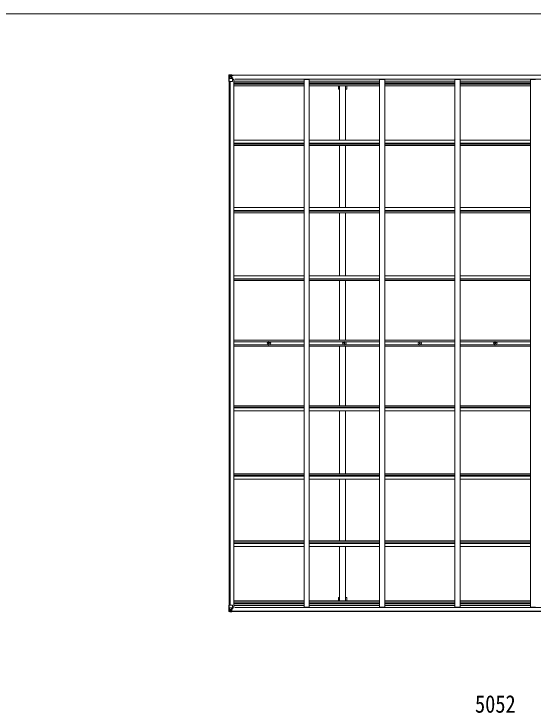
# Model space of a CAD drawing. Units: millimetres at full size; details may follow other scales. Extents: x -9783 to 9892, y -6828 to 6752.
# Drawn here: x 36 to 4962, y 111 to 6752 of the extents above; entities that cross this region are included whole.
import ezdxf
from ezdxf.enums import TextEntityAlignment as Align

# ---------------------------------------------------------------- set-up
doc = ezdxf.new("R2010")
doc.units = ezdxf.units.MM
doc.header["$LTSCALE"] = 35
for name, color, linetype, lineweight in [('0-1_本体', 4, 'Continuous', 9), ('0-2_部品', 7, 'Continuous', 9), ('0-3_ELV2', 4, 'Continuous', 9), ('0-A_寸法', 6, 'Continuous', 9), ('F-0_240', 7, 'Continuous', 9)]:
    doc.layers.add(name, color=color, linetype=linetype, lineweight=lineweight)
doc.styles.add('ＭＳ ゴシック', font='')
doc.styles.get('ＭＳ ゴシック').set_extended_font_data('MS Gothic')

msp = doc.modelspace()

# ---------------------------------------------------------------- linework, layer by layer
at = {"layer": '0-1_本体'}
for p, q in [((2078.08, 1136.26), (2078.08, 6111.3)), ((2087.91, 1136.26), (2087.91, 6111.3)), ((2099.58, 6172.07), (7108.58, 6172.07)), ((2099.58, 6169.64), (7108.58, 6169.64)), ((2123.08, 6129.76), (2110.08, 6129.76)), ((2123.08, 1117.8), (2123.08, 6129.76)), ((2123.08, 6114.81), (2789.08, 6114.81)), ((7076.08, 6133.09), (2132.08, 6133.09)), ((2789.08, 1117.8), (2789.08, 6129.76)), ((2789.08, 6129.76), (2839.08, 6129.76)), ((2839.08, 1117.8), (2839.08, 6129.76)), ((2839.08, 6114.81), (3505.08, 6114.81)), ((3505.08, 1117.8), (3505.08, 6129.76)), ((3505.08, 6129.76), (3555.08, 6129.76)), ((3555.08, 1117.8), (3555.08, 6129.76)), ((3555.08, 6114.81), (4221.08, 6114.81)), ((4221.08, 1117.8), (4221.08, 6129.76)), ((4221.08, 6129.76), (4271.08, 6129.76)), ((4271.08, 1117.8), (4271.08, 6129.76)), ((4271.08, 6114.81), (4937.08, 6114.81)), ((4937.08, 1117.8), (4937.08, 6129.76)), ((4937.08, 6129.76), (4987.08, 6129.76)), ((2123.08, 6098.86), (2789.08, 6098.86)), ((2123.08, 6095.07), (2789.08, 6095.07)), ((2123.08, 6083.73), (2789.08, 6083.73)), ((2123.08, 6070.9), (2789.08, 6070.9)), ((2839.08, 6098.86), (3505.08, 6098.86)), ((2839.08, 6095.07), (3505.08, 6095.07)), ((2839.08, 6083.73), (3505.08, 6083.73)), ((2839.08, 6070.9), (3505.08, 6070.9)), ((3126.58, 5553.43), (3126.58, 6070.9)), ((3181.58, 5553.43), (3181.58, 6070.9)), ((3193.58, 6038.07), (3193.58, 6070.9)), ((3555.08, 6098.86), (4221.08, 6098.86)), ((3555.08, 6095.07), (4221.08, 6095.07)), ((3555.08, 6083.73), (4221.08, 6083.73)), ((3555.08, 6070.9), (4221.08, 6070.9)), ((4271.08, 6098.86), (4937.08, 6098.86)), ((4271.08, 6095.07), (4937.08, 6095.07)), ((4271.08, 6083.73), (4937.08, 6083.73)), ((4271.08, 6070.9), (4937.08, 6070.9)), ((3193.58, 6038.07), (3181.58, 6038.07)), ((2123.08, 5553.43), (2789.08, 5553.43)), ((2123.08, 5524.47), (2789.08, 5524.47)), ((2123.08, 5514.31), (2789.08, 5514.31)), ((2839.08, 5553.43), (3505.08, 5553.43)), ((2839.08, 5524.47), (3505.08, 5524.47)), ((2839.08, 5514.31), (3505.08, 5514.31)), ((3555.08, 5553.43), (4221.08, 5553.43)), ((3555.08, 5524.47), (4221.08, 5524.47)), ((3555.08, 5514.31), (4221.08, 5514.31)), ((4271.08, 5553.43), (4937.08, 5553.43)), ((4271.08, 5524.47), (4937.08, 5524.47)), ((4271.08, 5514.31), (4937.08, 5514.31)), ((2123.08, 5501.48), (2789.08, 5501.48)), ((2839.08, 5501.48), (3505.08, 5501.48)), ((3126.58, 5501.48), (3126.58, 4914.49)), ((3181.58, 5501.48), (3181.58, 4914.49)), ((3555.08, 5501.48), (4221.08, 5501.48)), ((4271.08, 5501.48), (4937.08, 5501.48)), ((2123.08, 4914.49), (2789.08, 4914.49)), ((2839.08, 4914.49), (3505.08, 4914.49)), ((3555.08, 4914.49), (4221.08, 4914.49)), ((4271.08, 4914.49), (4937.08, 4914.49)), ((2123.07, 4877.25), (2789.07, 4877.25)), ((2123.08, 4885.16), (2789.08, 4885.16)), ((2123.08, 4864.32), (2789.08, 4864.32)), ((2839.07, 4877.25), (3505.07, 4877.25)), ((2839.08, 4885.16), (3505.08, 4885.16)), ((2839.08, 4864.32), (3505.08, 4864.32)), ((3126.58, 4864.32), (3126.58, 4265.98)), ((3181.58, 4864.32), (3181.58, 4265.98)), ((3555.07, 4877.25), (4221.07, 4877.25)), ((3555.08, 4885.16), (4221.08, 4885.16)), ((3555.08, 4864.32), (4221.08, 4864.32)), ((4271.07, 4877.25), (4937.07, 4877.25)), ((4271.08, 4885.16), (4937.08, 4885.16)), ((4271.08, 4864.32), (4937.08, 4864.32)), ((2123.08, 4265.98), (2789.08, 4265.98)), ((2839.08, 4265.98), (3505.08, 4265.98)), ((3555.08, 4265.98), (4221.08, 4265.98)), ((4271.08, 4265.98), (4937.08, 4265.98)), ((2123.08, 4236.19), (2789.08, 4236.19)), ((2123.08, 4232.32), (2789.08, 4232.32)), ((2123.08, 4219.3), (2789.08, 4219.3)), ((2839.08, 4236.19), (3505.08, 4236.19)), ((2839.08, 4232.32), (3505.08, 4232.32)), ((2839.08, 4219.3), (3505.08, 4219.3)), ((3126.58, 3651.78), (3126.58, 4219.3)), ((3181.58, 3651.78), (3181.58, 4219.3)), ((3555.08, 4236.19), (4221.08, 4236.19)), ((3555.08, 4232.32), (4221.08, 4232.32)), ((3555.08, 4219.3), (4221.08, 4219.3)), ((4271.08, 4236.19), (4937.08, 4236.19)), ((4271.08, 4232.32), (4937.08, 4232.32)), ((4271.08, 4219.3), (4937.08, 4219.3)), ((2123.08, 3651.78), (2789.08, 3651.78)), ((2123.08, 3638.78), (2789.08, 3638.78)), ((2123.08, 3608.78), (2789.08, 3608.78)), ((2123.08, 3595.78), (2789.08, 3595.78)), ((2839.08, 3651.78), (3505.08, 3651.78)), ((2839.08, 3638.78), (3505.08, 3638.78)), ((2839.08, 3608.78), (3505.08, 3608.78)), ((2839.08, 3595.78), (3505.08, 3595.78)), ((3126.58, 3028.26), (3126.58, 3595.78)), ((3181.58, 3028.26), (3181.58, 3595.78)), ((3555.08, 3651.78), (4221.08, 3651.78)), ((3555.08, 3638.78), (4221.08, 3638.78)), ((3555.08, 3608.78), (4221.08, 3608.78)), ((3555.08, 3595.78), (4221.08, 3595.78)), ((4271.08, 3651.78), (4937.08, 3651.78)), ((4271.08, 3638.78), (4937.08, 3638.78)), ((4271.08, 3608.78), (4937.08, 3608.78)), ((4271.08, 3595.78), (4937.08, 3595.78)), ((2123.08, 3028.26), (2789.08, 3028.26)), ((2123.08, 3015.24), (2789.08, 3015.24)), ((2123.08, 3011.38), (2789.08, 3011.38)), ((2839.08, 3028.26), (3505.08, 3028.26)), ((2839.08, 3015.24), (3505.08, 3015.24)), ((2839.08, 3011.38), (3505.08, 3011.38)), ((3555.08, 3028.26), (4221.08, 3028.26)), ((3555.08, 3015.24), (4221.08, 3015.24)), ((3555.08, 3011.38), (4221.08, 3011.38)), ((4271.08, 3028.26), (4937.08, 3028.26)), ((4271.08, 3015.24), (4937.08, 3015.24)), ((4271.08, 3011.38), (4937.08, 3011.38)), ((2123.08, 2981.58), (2789.08, 2981.58)), ((2839.08, 2981.58), (3505.08, 2981.58)), ((3126.58, 2383.24), (3126.58, 2981.58)), ((3181.58, 2383.24), (3181.58, 2981.58)), ((3555.08, 2981.58), (4221.08, 2981.58)), ((4271.08, 2981.58), (4937.08, 2981.58)), ((2123.07, 2370.31), (2789.07, 2370.31)), ((2123.08, 2383.24), (2789.08, 2383.24)), ((2123.08, 2362.4), (2789.08, 2362.4)), ((2123.08, 2333.07), (2789.08, 2333.07)), ((2839.07, 2370.31), (3505.07, 2370.31)), ((2839.08, 2383.24), (3505.08, 2383.24)), ((2839.08, 2362.4), (3505.08, 2362.4)), ((2839.08, 2333.07), (3505.08, 2333.07)), ((3126.58, 1746.08), (3126.58, 2333.07)), ((3181.58, 1746.08), (3181.58, 2333.07)), ((3555.07, 2370.31), (4221.07, 2370.31)), ((3555.08, 2383.24), (4221.08, 2383.24)), ((3555.08, 2362.4), (4221.08, 2362.4)), ((3555.08, 2333.07), (4221.08, 2333.07)), ((4271.07, 2370.31), (4937.07, 2370.31)), ((4271.08, 2383.24), (4937.08, 2383.24)), ((4271.08, 2362.4), (4937.08, 2362.4)), ((4271.08, 2333.07), (4937.08, 2333.07)), ((2123.08, 1746.08), (2789.08, 1746.08)), ((2123.08, 1733.25), (2789.08, 1733.25)), ((2839.08, 1746.08), (3505.08, 1746.08)), ((2839.08, 1733.25), (3505.08, 1733.25)), ((3555.08, 1746.08), (4221.08, 1746.08)), ((3555.08, 1733.25), (4221.08, 1733.25)), ((4271.08, 1746.08), (4937.08, 1746.08)), ((4271.08, 1733.25), (4937.08, 1733.25)), ((2123.08, 1723.09), (2789.08, 1723.09)), ((2123.08, 1694.13), (2789.08, 1694.13)), ((2839.08, 1723.09), (3505.08, 1723.09)), ((2839.08, 1694.13), (3505.08, 1694.13)), ((3126.58, 1176.66), (3126.58, 1694.13)), ((3181.58, 1176.66), (3181.58, 1694.13)), ((3555.08, 1723.09), (4221.08, 1723.09)), ((3555.08, 1694.13), (4221.08, 1694.13)), ((4271.08, 1723.09), (4937.08, 1723.09)), ((4271.08, 1694.13), (4937.08, 1694.13)), ((3193.58, 1209.5), (3181.58, 1209.5)), ((3193.58, 1209.5), (3193.58, 1176.66)), ((2123.08, 1176.66), (2789.08, 1176.66)), ((2123.08, 1163.84), (2789.08, 1163.84)), ((2123.08, 1152.49), (2789.08, 1152.49)), ((2123.08, 1148.7), (2789.08, 1148.7)), ((2123.08, 1132.75), (2789.08, 1132.75)), ((2839.08, 1176.66), (3505.08, 1176.66)), ((2839.08, 1163.84), (3505.08, 1163.84)), ((2839.08, 1152.49), (3505.08, 1152.49)), ((2839.08, 1148.7), (3505.08, 1148.7)), ((2839.08, 1132.75), (3505.08, 1132.75)), ((3555.08, 1176.66), (4221.08, 1176.66)), ((3555.08, 1163.84), (4221.08, 1163.84)), ((3555.08, 1152.49), (4221.08, 1152.49)), ((3555.08, 1148.7), (4221.08, 1148.7)), ((3555.08, 1132.75), (4221.08, 1132.75)), ((4271.08, 1176.66), (4937.08, 1176.66)), ((4271.08, 1163.84), (4937.08, 1163.84)), ((4271.08, 1152.49), (4937.08, 1152.49)), ((4271.08, 1148.7), (4937.08, 1148.7)), ((4271.08, 1132.75), (4937.08, 1132.75)), ((2099.58, 1077.92), (7108.58, 1077.92)), ((2099.58, 1075.5), (7108.58, 1075.5)), ((2123.08, 1117.8), (2110.08, 1117.8)), ((7076.08, 1114.47), (2132.08, 1114.47)), ((2789.08, 1117.8), (2839.08, 1117.8)), ((3505.08, 1117.8), (3555.08, 1117.8)), ((4221.08, 1117.8), (4271.08, 1117.8)), ((4937.08, 1117.8), (4987.08, 1117.8))]:
    msp.add_line(p, q, dxfattribs=at)
for points in [[(3126.58, 6038.07), (3114.58, 6038.07), (3114.58, 6070.9)], [(3126.58, 1209.5), (3114.58, 1209.5), (3114.58, 1176.66)]]:
    msp.add_lwpolyline(points, dxfattribs=at)
at = {"layer": '0-2_部品'}
for p, q in [((2076.08, 6172.01), (2076.08, 6171.97)), ((2077.02, 6173.01), (2077.02, 6173.01)), ((2077.02, 6172.97), (2077.02, 6173)), ((2085.99, 6173.39), (2078.07, 6172.92)), ((2078.93, 6171.95), (2078.93, 6171.88)), ((2078.93, 6111.3), (2078.93, 6171.88)), ((2078.93, 6111.3), (2109.08, 6111.3)), ((2079.47, 6138.18), (2083.61, 6150.27)), ((2079.47, 6138.18), (2086.08, 6137.97)), ((2082.89, 6168.51), (2080.16, 6172.18)), ((2083.75, 6165), (2086.08, 6165.06)), ((2083.75, 6151.53), (2083.75, 6165)), ((2086.08, 6151.5), (2083.75, 6151.53)), ((2098.08, 6174.18), (2086.08, 6173.4)), ((2086.08, 6165.06), (2098.08, 6165.06)), ((2086.08, 6151.5), (2098.08, 6151.5)), ((2086.08, 6151.5), (2086.08, 6151.5)), ((2086.08, 6137.97), (2110.08, 6137.97)), ((2091.56, 6157.86), (2091.56, 6156.9)), ((2097.08, 6165.06), (2098.08, 6165.06)), ((2104.58, 6174.7), (2098.08, 6174.3)), ((2098.08, 6148.2), (2098.08, 6174.3)), ((2098.08, 6173.41), (2104.58, 6173.81)), ((2099.58, 6168.59), (2098.08, 6168.59)), ((2099.58, 6165.06), (2098.08, 6165.06)), ((2099.58, 6151.5), (2098.08, 6151.5)), ((2098.91, 6147.94), (2109.26, 6146.29)), ((2098.91, 6147.31), (2098.91, 6147.94)), ((2109.26, 6145.66), (2098.91, 6147.31)), ((2104.58, 6172.89), (2099.58, 6172.8)), ((2100.08, 6168.23), (2099.58, 6168.23)), ((2103.58, 6163.3), (2099.58, 6163.3)), ((2103.58, 6155.1), (2099.58, 6155.1)), ((2099.69, 6166.93), (2103.58, 6166.93)), ((2100.08, 6169.26), (2100.08, 6167.3)), ((2108.08, 6169.26), (2100.08, 6169.26)), ((2108.08, 6169.23), (2100.08, 6169.23)), ((2110.08, 6167.39), (2100.08, 6167.3)), ((2100.08, 6167.14), (2100.08, 6167.3)), ((2100.08, 6167.3), (2100.08, 6167.3)), ((2103.58, 6147.2), (2103.58, 6167.16)), ((2104.58, 6173.81), (2104.58, 6174.7)), ((2104.58, 6173.3), (2104.58, 6173.81)), ((2104.58, 6173.3), (2104.58, 6172.89)), ((2104.58, 6172.89), (2104.58, 6172.07)), ((2109.26, 6146.29), (2109.26, 6145.66)), ((2109.53, 6146.21), (2113.58, 6146.18)), ((2109.58, 6172.5), (2109.58, 6172.07)), ((2109.88, 6172.5), (2109.58, 6172.5)), ((2109.88, 6172.5), (2111.57, 6172.07)), ((2110.08, 6169), (2115.08, 6169)), ((2110.08, 6167.39), (2110.08, 6169)), ((2110.08, 6112.3), (2110.08, 6145.4)), ((2114.58, 6134.3), (2110.08, 6134.3)), ((2114.58, 6146.17), (2113.58, 6146.18)), ((2113.58, 6144.44), (2114.58, 6144.45)), ((2114.58, 6129.76), (2114.58, 6146.17)), ((2115.08, 6169.64), (2115.08, 6169)), ((2115.08, 6169), (2116.08, 6169)), ((2116.08, 6169), (2116.08, 6169.64)), ((2116.08, 6169), (2116.08, 6167.43)), ((2116.08, 6167.32), (2116.08, 6167.43)), ((2078.93, 1136.26), (2109.08, 1136.26)), ((2078.93, 1136.26), (2078.93, 1075.68)), ((2110.08, 1135.26), (2110.08, 1102.17)), ((2076.08, 1075.55), (2076.08, 1075.59)), ((2077.02, 1074.6), (2077.02, 1074.56)), ((2077.02, 1074.55), (2077.02, 1074.55)), ((2085.99, 1074.17), (2078.07, 1074.64)), ((2078.93, 1075.61), (2078.93, 1075.68)), ((2079.47, 1109.38), (2086.08, 1109.6)), ((2079.47, 1109.38), (2083.61, 1097.3)), ((2082.89, 1079.05), (2080.16, 1075.39)), ((2086.08, 1096.06), (2083.75, 1096.03)), ((2083.75, 1096.03), (2083.75, 1082.56)), ((2083.75, 1082.56), (2086.08, 1082.5)), ((2086.08, 1109.6), (2110.08, 1109.6)), ((2086.08, 1096.06), (2098.08, 1096.06)), ((2086.08, 1096.06), (2086.08, 1096.06)), ((2086.08, 1082.51), (2098.08, 1082.51)), ((2098.08, 1073.38), (2086.08, 1074.16)), ((2091.56, 1089.7), (2091.56, 1090.66)), ((2097.08, 1082.51), (2098.08, 1082.51)), ((2098.08, 1099.36), (2098.08, 1073.26)), ((2099.58, 1096.06), (2098.08, 1096.06)), ((2099.58, 1082.51), (2098.08, 1082.51)), ((2099.58, 1078.97), (2098.08, 1078.97)), ((2098.08, 1074.15), (2104.58, 1073.75)), ((2104.58, 1072.87), (2098.08, 1073.26)), ((2109.26, 1101.91), (2098.91, 1100.25)), ((2098.91, 1099.62), (2109.26, 1101.27)), ((2098.91, 1100.25), (2098.91, 1099.62)), ((2103.58, 1092.47), (2099.58, 1092.47)), ((2103.58, 1084.26), (2099.58, 1084.26)), ((2100.08, 1079.33), (2099.58, 1079.33)), ((2104.58, 1074.68), (2099.58, 1074.76)), ((2099.69, 1080.63), (2103.58, 1080.63)), ((2100.08, 1080.42), (2100.08, 1080.26)), ((2100.08, 1080.26), (2100.08, 1080.26)), ((2110.08, 1080.17), (2100.08, 1080.26)), ((2100.08, 1078.3), (2100.08, 1080.26)), ((2108.08, 1078.33), (2100.08, 1078.33)), ((2108.08, 1078.3), (2100.08, 1078.3)), ((2103.58, 1100.37), (2103.58, 1080.4)), ((2104.58, 1074.68), (2104.58, 1075.5)), ((2104.58, 1074.27), (2104.58, 1074.68)), ((2104.58, 1074.27), (2104.58, 1073.75)), ((2104.58, 1073.75), (2104.58, 1072.87)), ((2109.26, 1101.27), (2109.26, 1101.91)), ((2109.53, 1101.35), (2113.58, 1101.39)), ((2109.58, 1075.06), (2109.58, 1075.5)), ((2109.88, 1075.06), (2109.58, 1075.06)), ((2109.88, 1075.06), (2111.57, 1075.5)), ((2114.58, 1113.26), (2110.08, 1113.26)), ((2110.08, 1080.17), (2110.08, 1078.56)), ((2110.08, 1078.56), (2115.08, 1078.56)), ((2113.58, 1103.12), (2114.58, 1103.11)), ((2114.58, 1101.39), (2113.58, 1101.39)), ((2114.58, 1117.8), (2114.58, 1101.39)), ((2115.08, 1077.92), (2115.08, 1078.56)), ((2115.08, 1078.56), (2116.08, 1078.56)), ((2116.08, 1080.25), (2116.08, 1080.13)), ((2116.08, 1078.56), (2116.08, 1080.13)), ((2116.08, 1078.56), (2116.08, 1077.92))]:
    msp.add_line(p, q, dxfattribs=at)
for points in [[(2076.08, 6171.97), (2076.08, 6111.3), (2078.93, 6111.3)], [(2077.02, 6173.01), (2086.08, 6173.56), (2098.08, 6174.3)], [(2089.64, 6158.82), (2088.68, 6158.82), (2088.68, 6159.78), (2089.64, 6159.78)], [(2090.6, 6160.74), (2090.6, 6161.7), (2091.56, 6161.7), (2091.56, 6160.74)], [(2091.56, 6156.9), (2090.6, 6156.9), (2090.6, 6157.86)], [(2092.52, 6159.78), (2093.48, 6159.78), (2093.48, 6158.82), (2092.52, 6158.82)], [(2104.58, 6173.3), (2099.58, 6173.3), (2099.58, 6147.83)], [(2100.08, 6168.23), (2108.08, 6168.23), (2108.08, 6169.64)], [(2115.08, 6167.27), (2100.08, 6167.14), (2100.08, 6167.14)], [(2110.08, 6167.39), (2110.08, 6167.38), (2116.08, 6167.43)], [(2113.58, 6146.18), (2113.58, 6144.44), (2110.08, 6144.42)], [(2076.08, 1075.59), (2076.08, 1136.26), (2078.93, 1136.26)], [(2077.02, 1074.55), (2086.08, 1074), (2098.08, 1073.26)], [(2089.64, 1088.74), (2088.68, 1088.74), (2088.68, 1087.78), (2089.64, 1087.78)], [(2091.56, 1090.66), (2090.6, 1090.66), (2090.6, 1089.7)], [(2090.6, 1086.82), (2090.6, 1085.86), (2091.56, 1085.86), (2091.56, 1086.82)], [(2092.52, 1087.78), (2093.48, 1087.78), (2093.48, 1088.74), (2092.52, 1088.74)], [(2104.58, 1074.27), (2099.58, 1074.27), (2099.58, 1099.73)], [(2115.08, 1080.29), (2100.08, 1080.42), (2100.08, 1080.42)], [(2100.08, 1079.33), (2108.08, 1079.33), (2108.08, 1077.92)], [(2113.58, 1101.39), (2113.58, 1103.12), (2110.08, 1103.14)], [(2110.08, 1080.17), (2110.08, 1080.18), (2116.08, 1080.13)]]:
    msp.add_lwpolyline(points, dxfattribs=at)
for centre in [(2091.08, 6159.3), (2091.08, 1088.26)]:
    msp.add_circle(centre, 5.3, dxfattribs=at)
for centre, radius, start, end in [((2077.08, 6172.01), 0.999, 93.4424, 179.95083), ((2077.08, 6172.01), 1, 93.50017, 180.00079), ((2077.08, 6171.97), 0.999, 93.4424, 179.95083), ((2078.24, 6185.62), 12.7, 269.24466, 275.10311), ((2080.21, 6172.01), 1.28, 131.17831, 182.45895), ((2089.64, 6160.74), 0.96, 270, 0), ((2089.64, 6157.86), 0.96, 0, 90), ((2092.52, 6160.74), 0.96, 180, 270), ((2092.52, 6157.86), 0.96, 90, 180), ((2099.02, 6148.87), 0.937, 182.32209, 263.26766), ((2099.02, 6148.24), 0.937, 182.32209, 263.26766), ((2100.08, 6169.76), 0.5, 179.99802, 269.99691), ((2100.08, 6169.73), 0.5, 180.00109, 270.00109), ((2100.08, 6166.8), 0.5, 90.52895, 180.04464), ((2100.09, 6166.63), 0.513, 91.88028, 181.04707), ((2109.08, 6112.3), 1, 270, 0), ((2109.15, 6145.36), 0.937, 2.32209, 83.26766), ((2109.15, 6144.72), 0.937, 2.32209, 83.26766), ((2115.22, 6174.96), 7.69, 268.96999, 276.43426), ((2109.08, 1135.26), 1, 0, 90), ((2077.08, 1075.59), 0.999, 180.04917, 266.5576), ((2077.08, 1075.56), 0.999, 180.04917, 266.5576), ((2077.08, 1075.55), 1, 179.99921, 266.49983), ((2078.24, 1061.94), 12.7, 84.89689, 90.75534), ((2080.21, 1075.56), 1.28, 177.54105, 228.82169), ((2089.64, 1089.7), 0.96, 270, 0), ((2089.64, 1086.82), 0.96, 0, 90), ((2092.52, 1089.7), 0.96, 180, 270), ((2092.52, 1086.82), 0.96, 90, 180), ((2099.02, 1099.32), 0.937, 96.73234, 177.67791), ((2099.02, 1098.69), 0.937, 96.73234, 177.67791), ((2100.09, 1080.94), 0.513, 178.95293, 268.11972), ((2100.08, 1080.76), 0.5, 179.95536, 269.47105), ((2100.08, 1077.83), 0.5, 89.99891, 179.99891), ((2100.08, 1077.8), 0.5, 90.00309, 180.00198), ((2109.15, 1102.84), 0.937, 276.73234, 357.67791), ((2109.15, 1102.2), 0.937, 276.73234, 357.67791), ((2115.22, 1072.6), 7.69, 83.56574, 91.03001)]:
    msp.add_arc(centre, radius, start, end, dxfattribs=at)
for centre, major_axis, ratio, start_param, end_param in [((2278.02, 6185.32), (201, 12.36), 0.060933, 3.1373463, 3.1378449), ((2079.02, 6173.09), (2, 0.12), 0.060933, 3.1378449, 4.2119296), ((2080.19, 6140.53), (0.85, 2.32), 0.403757, 2.3087461, 3.2744049), ((2079.21, 6169.99), (-0.02, 3), 0.466854, 5.5234897, 6.1575023), ((2080.88, 6164.92), (0.03, 5), 0.573921, 4.7320603, 5.5159136), ((2082.35, 6151.55), (0, 3), 0.468246, 4.2703918, 4.7058971), ((2004.33, 6165.06), (81.75, 0), 0.061163, 0, 0.0007725), ((2079.02, 1074.47), (2, -0.12), 0.060933, 2.0712557, 3.1453404), ((2278.02, 1062.24), (201, -12.36), 0.060933, 3.1453404, 3.145839), ((2080.19, 1107.03), (0.85, -2.32), 0.403757, 3.0087805, 3.9744392), ((2079.21, 1077.57), (-0.02, -3), 0.466854, 0.125683, 0.7596956), ((2080.88, 1082.64), (0.03, -5), 0.573921, 0.7672717, 1.551125), ((2082.35, 1096.01), (0, -3), 0.468246, 1.5772882, 2.0127935), ((2004.33, 1082.51), (81.75, 0), 0.061163, 6.2824128, 6.2831853)]:
    msp.add_ellipse(centre, major_axis=major_axis, ratio=ratio, start_param=start_param, end_param=end_param, dxfattribs=at)
at = {"layer": '0-3_ELV2'}
for p, q in [((2453.84, 3624.28), (2454.95, 3624.3)), ((2453.84, 3623.28), (2454.95, 3623.26)), ((2454.95, 3624.3), (2455.46, 3624.4)), ((2454.95, 3623.26), (2455.46, 3623.16)), ((2455.56, 3624.92), (2455.46, 3624.4)), ((2455.56, 3622.64), (2455.46, 3623.16)), ((2455.58, 3626.03), (2455.56, 3624.92)), ((2455.58, 3621.54), (2455.56, 3622.64)), ((2456.58, 3626.03), (2456.6, 3624.92)), ((2456.58, 3621.54), (2456.6, 3622.64)), ((2456.6, 3624.92), (2456.7, 3624.4)), ((2456.6, 3622.64), (2456.7, 3623.16)), ((2457.22, 3624.3), (2456.7, 3624.4)), ((2457.22, 3623.26), (2456.7, 3623.16)), ((2458.33, 3624.28), (2457.22, 3624.3)), ((2458.33, 3623.28), (2457.22, 3623.26)), ((3169.84, 3624.28), (3170.95, 3624.3)), ((3169.84, 3623.28), (3170.95, 3623.26)), ((3170.95, 3624.3), (3171.46, 3624.4)), ((3170.95, 3623.26), (3171.46, 3623.16)), ((3171.56, 3624.92), (3171.46, 3624.4)), ((3171.56, 3622.64), (3171.46, 3623.16)), ((3171.58, 3626.03), (3171.56, 3624.92)), ((3171.58, 3621.54), (3171.56, 3622.64)), ((3172.58, 3626.03), (3172.6, 3624.92)), ((3172.58, 3621.54), (3172.6, 3622.64)), ((3172.6, 3624.92), (3172.7, 3624.4)), ((3172.6, 3622.64), (3172.7, 3623.16)), ((3173.22, 3624.3), (3172.7, 3624.4)), ((3173.22, 3623.26), (3172.7, 3623.16)), ((3174.33, 3624.28), (3173.22, 3624.3)), ((3174.33, 3623.28), (3173.22, 3623.26)), ((3885.84, 3624.28), (3886.95, 3624.3)), ((3885.84, 3623.28), (3886.95, 3623.26)), ((3886.95, 3624.3), (3887.46, 3624.4)), ((3886.95, 3623.26), (3887.46, 3623.16)), ((3887.56, 3624.92), (3887.46, 3624.4)), ((3887.56, 3622.64), (3887.46, 3623.16)), ((3887.58, 3626.03), (3887.56, 3624.92)), ((3887.58, 3621.54), (3887.56, 3622.64)), ((3888.58, 3626.03), (3888.6, 3624.92)), ((3888.58, 3621.54), (3888.6, 3622.64)), ((3888.6, 3624.92), (3888.7, 3624.4)), ((3888.6, 3622.64), (3888.7, 3623.16)), ((3889.22, 3624.3), (3888.7, 3624.4)), ((3889.22, 3623.26), (3888.7, 3623.16)), ((3890.33, 3624.28), (3889.22, 3624.3)), ((3890.33, 3623.28), (3889.22, 3623.26)), ((4601.84, 3624.28), (4602.95, 3624.3)), ((4601.84, 3623.28), (4602.95, 3623.26)), ((4602.95, 3624.3), (4603.46, 3624.4)), ((4602.95, 3623.26), (4603.46, 3623.16)), ((4603.56, 3624.92), (4603.46, 3624.4)), ((4603.56, 3622.64), (4603.46, 3623.16)), ((4603.58, 3626.03), (4603.56, 3624.92)), ((4603.58, 3621.54), (4603.56, 3622.64)), ((4604.58, 3626.03), (4604.6, 3624.92)), ((4604.58, 3621.54), (4604.6, 3622.64)), ((4604.6, 3624.92), (4604.7, 3624.4)), ((4604.6, 3622.64), (4604.7, 3623.16)), ((4605.22, 3624.3), (4604.7, 3624.4)), ((4605.22, 3623.26), (4604.7, 3623.16)), ((4606.33, 3624.28), (4605.22, 3624.3)), ((4606.33, 3623.28), (4605.22, 3623.26))]:
    msp.add_line(p, q, dxfattribs=at)
for centre, radius in [((2456.08, 3623.78), 17), ((2456.08, 3623.78), 4), ((3172.08, 3623.78), 17), ((3172.08, 3623.78), 4), ((3888.08, 3623.78), 17), ((3888.08, 3623.78), 4), ((4604.08, 3623.78), 17), ((4604.08, 3623.78), 4)]:
    msp.add_circle(centre, radius, dxfattribs=at)
for centre, start, end in [((2456.08, 3623.78), 167.44414, 192.55586), ((2456.08, 3623.78), 77.44414, 102.55586), ((2456.08, 3623.78), 257.44414, 282.55586), ((2456.08, 3623.78), 347.44414, 12.55586), ((3172.08, 3623.78), 167.44414, 192.55586), ((3172.08, 3623.78), 77.44414, 102.55586), ((3172.08, 3623.78), 257.44414, 282.55586), ((3172.08, 3623.78), 347.44414, 12.55586), ((3888.08, 3623.78), 167.44414, 192.55586), ((3888.08, 3623.78), 77.44414, 102.55586), ((3888.08, 3623.78), 257.44414, 282.55586), ((3888.08, 3623.78), 347.44414, 12.55586), ((4604.08, 3623.78), 167.44414, 192.55586), ((4604.08, 3623.78), 77.44414, 102.55586), ((4604.08, 3623.78), 257.44414, 282.55586), ((4604.08, 3623.78), 347.44414, 12.55586)]:
    msp.add_arc(centre, 2.3, start, end, dxfattribs=at)
at = {"layer": 'F-0_240', "color": 5}
msp.add_line((-9783.03, 6751.9), (9396.97, 6751.9), dxfattribs=at)

# ---------------------------------------------------------------- texts
at = {"layer": '0-A_寸法', "color": 7, "style": 'ＭＳ ゴシック', "width": 0.85}
msp.add_text('5052', height=166.8, dxfattribs=at).set_placement((4411.58, 63.99), align=Align.BOTTOM_LEFT)

doc.saveas('drawing.dxf')
